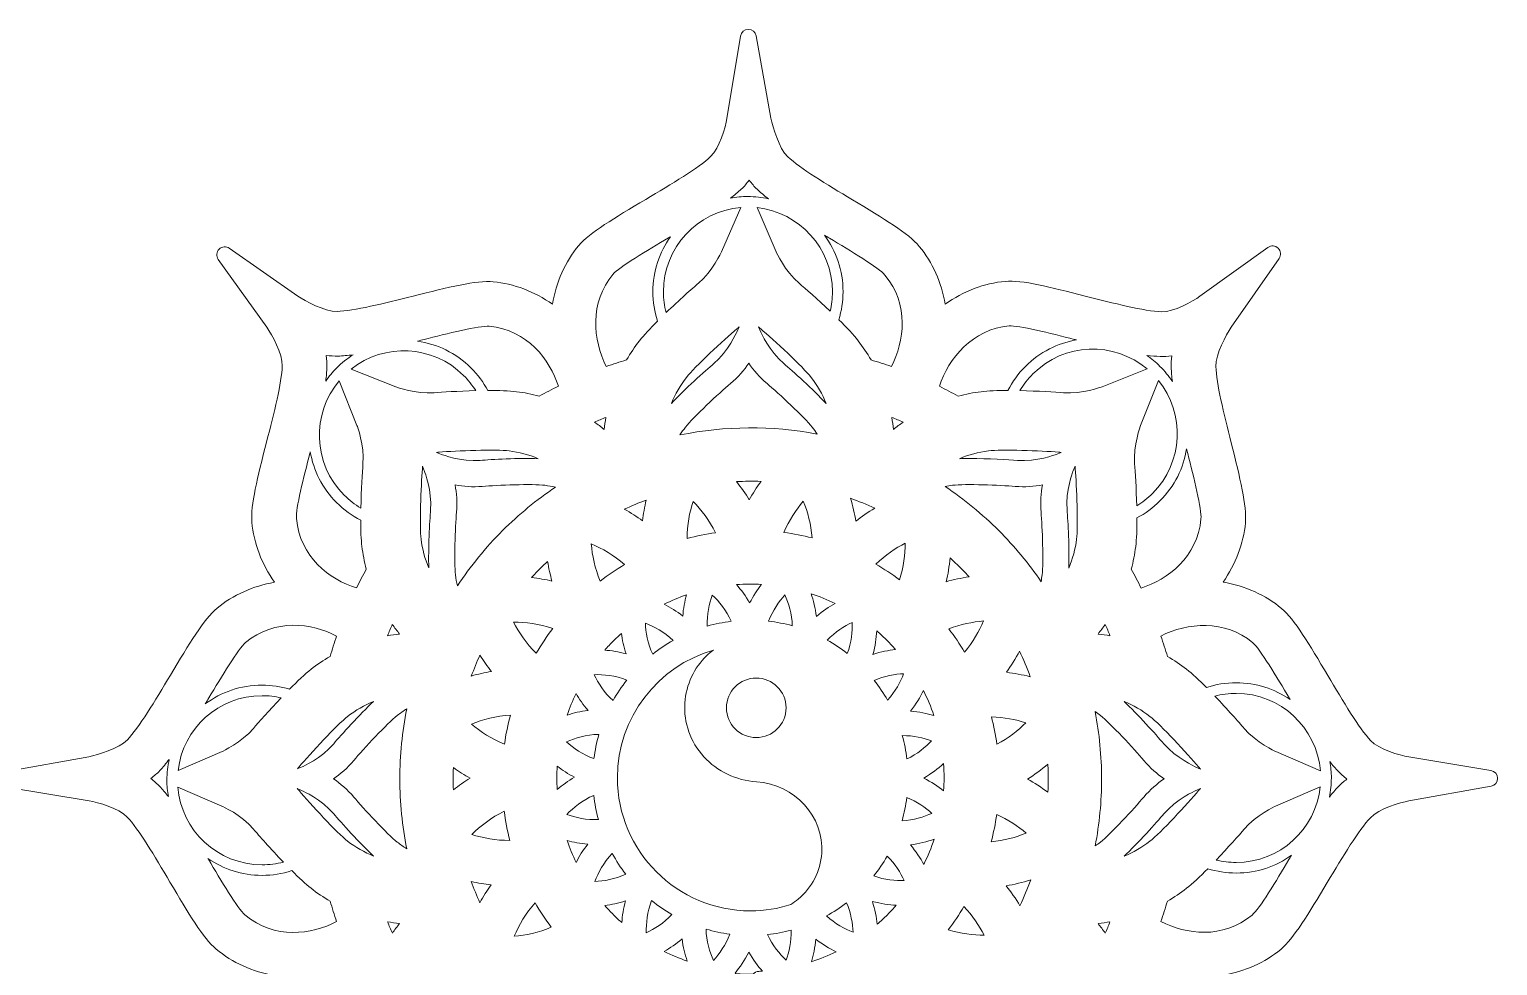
# Model space of a CAD drawing. Header units: millimetres. Extents: x -417 to 661, y -646 to -7.
# Drawn here: x 370.3 to 661.4, y -199.6 to -14 of the extents above; entities that cross this region are included whole.
import ezdxf

# ---------------------------------------------------------------- set-up
doc = ezdxf.new("R2010")
doc.units = ezdxf.units.MM
doc.header["$MEASUREMENT"] = 0
doc.layers.add('Layer 5', color=7, linetype='Continuous')

msp = doc.modelspace()

# ---------------------------------------------------------------- linework, layer by layer
at = {"layer": 'Layer 5', "lineweight": 0}
for points, knots in [([(660.12, -160.9), (660.12, -160.9), (643.81, -158.19), (643.81, -158.19), (642.06, -157.89), (637.9, -156.71), (636.25, -154.96), (633.97, -152.54), (630.83, -147.23), (627.77, -142.08), (624.09, -135.87), (621.19, -130.97), (618.61, -128.79), (615.46, -126.14), (611.32, -124.29), (607.01, -123.56), (609.49, -120.05), (611.09, -115.89), (611.45, -111.85), (611.76, -108.49), (610.37, -102.96), (608.62, -95.94), (607.17, -90.15), (605.67, -84.16), (605.59, -80.84), (605.53, -78.39), (607.61, -74.55), (608.63, -73.07), (608.63, -73.07), (618.12, -59.43), (618.12, -59.43), (618.56, -58.8), (618.48, -57.95), (617.94, -57.41), (617.39, -56.87), (616.54, -56.8), (615.91, -57.25), (615.91, -57.25), (602.42, -66.93), (602.42, -66.93), (600.98, -67.96), (597.22, -70.05), (594.8, -69.99), (591.43, -69.88), (585.2, -68.29), (579.7, -66.88), (572.71, -65.1), (567.18, -63.68), (563.82, -63.97), (559.72, -64.32), (555.49, -65.94), (551.93, -68.48), (551.2, -64.24), (549.38, -60.17), (546.79, -57.05), (544.63, -54.46), (539.73, -51.53), (533.53, -47.81), (528.42, -44.74), (523.13, -41.57), (520.72, -39.28), (518.95, -37.59), (517.7, -33.39), (517.38, -31.63), (517.38, -31.63), (514.46, -15.34), (514.46, -15.34), (514.33, -14.59), (513.68, -14.04), (512.91, -14.04), (512.91, -14.04), (512.91, -14.04), (512.9, -14.04), (512.14, -14.04), (511.48, -14.6), (511.36, -15.36), (511.36, -15.36), (508.65, -31.68), (508.65, -31.68), (508.35, -33.43), (507.17, -37.59), (505.42, -39.24), (503, -41.52), (497.69, -44.67), (492.55, -47.72), (486.34, -51.4), (481.44, -54.31), (479.26, -56.89), (476.61, -60.04), (474.76, -64.18), (474.04, -68.49), (470.52, -66.01), (466.37, -64.42), (462.33, -64.05), (458.97, -63.75), (453.44, -65.13), (446.43, -66.89), (440.64, -68.34), (434.65, -69.84), (431.34, -69.92), (428.87, -69.97), (425.03, -67.89), (423.56, -66.88), (423.56, -66.88), (409.98, -57.42), (409.98, -57.42), (409.35, -56.98), (408.5, -57.06), (407.96, -57.6), (407.42, -58.15), (407.36, -59), (407.8, -59.63), (407.8, -59.63), (417.42, -73.08), (417.42, -73.08), (418.45, -74.53), (420.55, -78.31), (420.48, -80.72), (420.38, -84.04), (418.85, -90.02), (417.38, -95.81), (415.59, -102.81), (414.18, -108.34), (414.46, -111.7), (414.82, -115.8), (416.43, -120.04), (418.97, -123.6), (414.73, -124.33), (410.66, -126.14), (407.55, -128.74), (404.96, -130.9), (402.02, -135.8), (398.31, -142), (395.24, -147.12), (392.07, -152.41), (389.78, -154.82), (388.09, -156.59), (383.89, -157.84), (382.13, -158.16), (382.13, -158.16), (365.78, -161.09), (365.78, -161.09), (365.02, -161.22), (364.48, -161.88), (364.48, -162.65), (364.49, -163.42), (365.05, -164.07), (365.8, -164.19), (365.8, -164.19), (382.19, -166.89), (382.19, -166.89), (383.93, -167.19), (388.08, -168.36), (389.74, -170.12), (392.02, -172.54), (395.17, -177.86), (398.22, -183.01), (401.9, -189.21), (404.8, -194.12), (407.38, -196.29), (410.53, -198.94), (414.67, -200.79), (418.98, -201.52), (416.5, -205.03), (414.9, -209.19), (414.54, -213.23), (414.23, -216.59), (415.62, -222.12), (417.37, -229.14), (418.82, -234.93), (420.32, -240.92), (420.4, -244.24), (420.46, -246.69), (418.38, -250.54), (417.36, -252.01), (417.36, -252.01), (407.87, -265.65), (407.87, -265.65), (407.43, -266.28), (407.51, -267.14), (408.05, -267.67), (408.6, -268.21), (409.46, -268.28), (410.08, -267.83), (410.08, -267.83), (423.57, -258.15), (423.57, -258.15), (425.26, -256.95), (428.74, -255.09), (431.06, -255.09), (431.1, -255.09), (431.15, -255.09), (431.19, -255.09), (434.54, -255.19), (440.78, -256.79), (446.3, -258.2), (453.29, -259.99), (458.81, -261.4), (462.17, -261.11), (466.27, -260.76), (470.51, -259.14), (474.07, -256.6), (474.79, -260.85), (476.61, -264.91), (479.2, -268.03), (481.36, -270.62), (486.25, -273.55), (492.45, -277.27), (497.57, -280.34), (502.86, -283.51), (505.27, -285.81), (507.04, -287.49), (508.29, -291.69), (508.61, -293.45), (508.61, -293.45), (511.53, -309.74), (511.53, -309.74), (511.66, -310.5), (512.32, -311.04), (513.08, -311.04), (513.08, -311.04), (513.09, -311.04), (513.09, -311.04), (513.86, -311.04), (514.51, -310.48), (514.63, -309.73), (514.63, -309.73), (517.34, -293.41), (517.34, -293.41), (517.64, -291.65), (518.82, -287.49), (520.57, -285.84), (522.99, -283.56), (528.31, -280.41), (533.45, -277.36), (539.65, -273.68), (544.56, -270.77), (546.73, -268.19), (549.38, -265.04), (551.23, -260.9), (551.96, -256.59), (555.47, -259.07), (559.63, -260.67), (563.66, -261.03), (567.01, -261.34), (572.54, -259.96), (579.56, -258.2), (585.35, -256.75), (591.34, -255.25), (594.66, -255.16), (597.12, -255.1), (600.96, -257.19), (602.43, -258.21), (602.43, -258.21), (616.01, -267.66), (616.01, -267.66), (616.64, -268.1), (617.49, -268.02), (618.03, -267.48), (618.57, -266.93), (618.64, -266.08), (618.19, -265.45), (618.19, -265.45), (608.57, -252), (608.57, -252), (607.54, -250.55), (605.44, -246.78), (605.51, -244.37), (605.61, -241.05), (607.14, -235.06), (608.62, -229.26), (610.4, -222.27), (611.82, -216.75), (611.53, -213.38), (611.18, -209.28), (609.56, -205.04), (607.02, -201.48), (611.26, -200.75), (615.33, -198.94), (618.44, -196.34), (621.03, -194.18), (623.97, -189.29), (627.68, -183.09), (630.75, -177.97), (633.92, -172.67), (636.22, -170.26), (637.9, -168.49), (642.1, -167.25), (643.86, -166.92), (643.86, -166.92), (660.14, -164), (660.14, -164), (660.9, -163.87), (661.45, -163.21), (661.44, -162.44), (661.44, -161.68), (660.88, -161.02), (660.12, -160.9)], [0, 0, 0, 0, 1, 1, 1, 2, 2, 2, 3, 3, 3, 4, 4, 4, 5, 5, 5, 6, 6, 6, 7, 7, 7, 8, 8, 8, 9, 9, 9, 10, 10, 10, 11, 11, 11, 12, 12, 12, 13, 13, 13, 14, 14, 14, 15, 15, 15, 16, 16, 16, 17, 17, 17, 18, 18, 18, 19, 19, 19, 20, 20, 20, 21, 21, 21, 22, 22, 22, 23, 23, 23, 24, 24, 24, 25, 25, 25, 26, 26, 26, 27, 27, 27, 28, 28, 28, 29, 29, 29, 30, 30, 30, 31, 31, 31, 32, 32, 32, 33, 33, 33, 34, 34, 34, 35, 35, 35, 36, 36, 36, 37, 37, 37, 38, 38, 38, 39, 39, 39, 40, 40, 40, 41, 41, 41, 42, 42, 42, 43, 43, 43, 44, 44, 44, 45, 45, 45, 46, 46, 46, 47, 47, 47, 48, 48, 48, 49, 49, 49, 50, 50, 50, 51, 51, 51, 52, 52, 52, 53, 53, 53, 54, 54, 54, 55, 55, 55, 56, 56, 56, 57, 57, 57, 58, 58, 58, 59, 59, 59, 60, 60, 60, 61, 61, 61, 62, 62, 62, 63, 63, 63, 64, 64, 64, 65, 65, 65, 66, 66, 66, 67, 67, 67, 68, 68, 68, 69, 69, 69, 70, 70, 70, 71, 71, 71, 72, 72, 72, 73, 73, 73, 74, 74, 74, 75, 75, 75, 76, 76, 76, 77, 77, 77, 78, 78, 78, 79, 79, 79, 80, 80, 80, 81, 81, 81, 82, 82, 82, 83, 83, 83, 84, 84, 84, 85, 85, 85, 86, 86, 86, 87, 87, 87, 88, 88, 88, 89, 89, 89, 90, 90, 90, 91, 91, 91, 92, 92, 92, 93, 93, 93, 94, 94, 94, 95, 95, 95, 96, 96, 96, 97, 97, 97, 98, 98, 98, 99, 99, 99, 99]), ([(511.5, -45.69), (512.04, -45.17), (512.56, -44.58), (513.06, -43.93), (513.55, -44.59), (514.07, -45.18), (514.61, -45.69), (515.26, -46.31), (516.03, -46.96), (516.88, -47.61), (515.57, -47.32), (514.21, -47.16), (512.81, -47.16), (511.63, -47.16), (510.47, -47.28), (509.35, -47.49), (510.15, -46.87), (510.88, -46.27), (511.5, -45.69)], [0, 0, 0, 0, 1, 1, 1, 2, 2, 2, 3, 3, 3, 4, 4, 4, 5, 5, 5, 6, 6, 6, 6]), ([(511.37, -49.33), (511.37, -49.33), (507.57, -58.09), (507.57, -58.09), (507.56, -58.13), (505.8, -61.98), (503.02, -64.33), (501.8, -65.36), (499.15, -67.71), (496.58, -70.17), (496.24, -68.84), (496.06, -67.45), (496.06, -66.02), (496.06, -57.27), (502.81, -50.06), (511.37, -49.33)], [0, 0, 0, 0, 1, 1, 1, 2, 2, 2, 3, 3, 3, 4, 4, 4, 5, 5, 5, 5]), ([(529.57, -66.02), (529.57, -67.36), (529.41, -68.66), (529.11, -69.91), (526.63, -67.54), (524.13, -65.33), (522.95, -64.33), (520.16, -61.99), (518.42, -58.14), (518.41, -58.12), (518.41, -58.12), (514.62, -49.36), (514.62, -49.36), (523.01, -50.27), (529.57, -57.39), (529.57, -66.02)], [0, 0, 0, 0, 1, 1, 1, 2, 2, 2, 3, 3, 3, 4, 4, 4, 5, 5, 5, 5]), ([(486.04, -62.6), (487.25, -61.17), (492.92, -57.8), (497.07, -55.34), (497.2, -55.27), (497.32, -55.19), (497.44, -55.12), (495.25, -58.2), (493.96, -61.96), (493.96, -66.02), (493.96, -68.05), (494.28, -70), (494.88, -71.83), (493.44, -73.27), (492.15, -74.65), (491.29, -75.75), (490.37, -76.94), (489.51, -78.21), (488.74, -79.54), (487.4, -79.93), (486.06, -80.36), (484.73, -80.82), (482.06, -75.65), (481.39, -68.12), (486.04, -62.6)], [0, 0, 0, 0, 1, 1, 1, 2, 2, 2, 3, 3, 3, 4, 4, 4, 5, 5, 5, 6, 6, 6, 7, 7, 7, 8, 8, 8, 8]), ([(528.99, -55.42), (533.12, -57.9), (538.78, -61.29), (539.98, -62.73), (544.85, -68.57), (543.81, -75.87), (541.26, -80.83), (539.93, -80.37), (538.58, -79.94), (537.23, -79.55), (536.46, -78.22), (535.6, -76.94), (534.67, -75.75), (533.77, -74.59), (532.37, -73.1), (530.83, -71.58), (531.38, -69.82), (531.67, -67.95), (531.67, -66.02), (531.67, -61.82), (530.29, -57.94), (527.96, -54.8), (528.3, -55.01), (528.65, -55.21), (528.99, -55.42)], [0, 0, 0, 0, 1, 1, 1, 2, 2, 2, 3, 3, 3, 4, 4, 4, 5, 5, 5, 6, 6, 6, 7, 7, 7, 8, 8, 8, 8]), ([(448.59, -75.48), (452.99, -74.38), (459.65, -72.71), (461.53, -72.88), (469.09, -73.56), (473.52, -79.45), (475.22, -84.75), (473.95, -85.37), (472.69, -86.03), (471.44, -86.71), (469.96, -86.31), (468.45, -86.02), (466.95, -85.83), (465.48, -85.65), (463.42, -85.59), (461.23, -85.6), (460.38, -83.99), (459.28, -82.49), (457.93, -81.14), (454.93, -78.14), (451.17, -76.37), (447.27, -75.81), (447.71, -75.7), (448.15, -75.59), (448.59, -75.48)], [0, 0, 0, 0, 1, 1, 1, 2, 2, 2, 3, 3, 3, 4, 4, 4, 5, 5, 5, 6, 6, 6, 7, 7, 7, 8, 8, 8, 8]), ([(564.58, -72.8), (566.44, -72.64), (572.84, -74.28), (577.51, -75.47), (577.51, -75.47), (577.71, -75.52), (577.71, -75.52), (577.79, -75.54), (577.86, -75.56), (577.93, -75.58), (574.23, -76.22), (570.69, -77.96), (567.84, -80.81), (566.4, -82.25), (565.24, -83.87), (564.37, -85.6), (562.32, -85.6), (560.41, -85.66), (559.02, -85.83), (557.52, -86.02), (556.01, -86.32), (554.52, -86.71), (553.3, -86.04), (552.04, -85.39), (550.77, -84.77), (552.53, -79.22), (557.38, -73.42), (564.58, -72.8)], [0, 0, 0, 0, 1, 1, 1, 2, 2, 2, 3, 3, 3, 4, 4, 4, 5, 5, 5, 6, 6, 6, 7, 7, 7, 8, 8, 8, 9, 9, 9, 9]), ([(510.61, -74.01), (510.59, -74.05), (508.9, -77.84), (506.03, -80.26), (504.35, -81.67), (500.17, -85.44), (497.65, -88.16), (498.41, -86.3), (499.4, -84.58), (500.62, -83), (502.21, -80.96), (508.06, -75.53), (510.63, -73.37), (510.77, -73.25), (510.91, -73.13), (511.04, -73.01), (511.04, -73.01), (510.61, -74.01), (510.61, -74.01)], [0, 0, 0, 0, 1, 1, 1, 2, 2, 2, 3, 3, 3, 4, 4, 4, 5, 5, 5, 6, 6, 6, 6]), ([(519.93, -80.26), (517.05, -77.83), (515.37, -74.06), (515.36, -74.02), (515.36, -74.02), (514.92, -73.01), (514.92, -73.01), (515.06, -73.13), (515.2, -73.25), (515.34, -73.37), (517.9, -75.53), (523.76, -80.96), (525.35, -83), (526.57, -84.58), (527.56, -86.3), (528.31, -88.16), (525.79, -85.45), (521.61, -81.67), (519.93, -80.26)], [0, 0, 0, 0, 1, 1, 1, 2, 2, 2, 3, 3, 3, 4, 4, 4, 5, 5, 5, 6, 6, 6, 6]), ([(429.2, -78.63), (430.01, -78.75), (430.79, -78.8), (431.55, -78.78), (432.45, -78.76), (433.46, -78.66), (434.54, -78.52), (433.38, -79.25), (432.27, -80.12), (431.26, -81.14), (430.45, -81.95), (429.73, -82.82), (429.1, -83.73), (429.23, -82.74), (429.31, -81.82), (429.34, -80.98), (429.36, -80.22), (429.31, -79.44), (429.2, -78.63)], [0, 0, 0, 0, 1, 1, 1, 2, 2, 2, 3, 3, 3, 4, 4, 4, 5, 5, 5, 6, 6, 6, 6]), ([(456.44, -82.62), (457.37, -83.55), (458.17, -84.56), (458.83, -85.63), (455.42, -85.72), (452.11, -85.92), (450.59, -86.05), (446.96, -86.36), (443.13, -84.92), (442.99, -84.87), (442.99, -84.87), (434.15, -81.37), (434.15, -81.37), (440.72, -76.12), (450.36, -76.54), (456.44, -82.62)], [0, 0, 0, 0, 1, 1, 1, 2, 2, 2, 3, 3, 3, 4, 4, 4, 5, 5, 5, 5]), ([(591.96, -81.33), (591.96, -81.33), (583.02, -84.86), (583.02, -84.86), (582.98, -84.87), (579.01, -86.36), (575.38, -86.05), (573.8, -85.91), (570.29, -85.7), (566.74, -85.62), (567.45, -84.44), (568.3, -83.32), (569.32, -82.3), (575.51, -76.11), (585.38, -75.78), (591.96, -81.33)], [0, 0, 0, 0, 1, 1, 1, 2, 2, 2, 3, 3, 3, 4, 4, 4, 5, 5, 5, 5]), ([(516.59, -84.22), (518.87, -86.14), (524, -90.87), (525.53, -92.85), (525.88, -93.3), (526.21, -93.76), (526.53, -94.24), (517.59, -92.53), (508.23, -92.59), (499.33, -94.41), (499.67, -93.87), (500.04, -93.35), (500.43, -92.85), (501.97, -90.87), (507.09, -86.14), (509.37, -84.22), (510.84, -82.98), (512.05, -81.54), (512.98, -80.21), (513.92, -81.54), (515.12, -82.98), (516.59, -84.22)], [0, 0, 0, 0, 1, 1, 1, 2, 2, 2, 3, 3, 3, 4, 4, 4, 5, 5, 5, 6, 6, 6, 7, 7, 7, 7]), ([(594.53, -78.85), (595.29, -78.87), (596.07, -78.82), (596.88, -78.71), (596.76, -79.52), (596.71, -80.31), (596.73, -81.06), (596.75, -81.9), (596.83, -82.83), (596.96, -83.83), (596.26, -82.76), (595.44, -81.75), (594.5, -80.81), (593.68, -79.99), (592.8, -79.27), (591.88, -78.63), (592.83, -78.75), (593.72, -78.83), (594.53, -78.85)], [0, 0, 0, 0, 1, 1, 1, 2, 2, 2, 3, 3, 3, 4, 4, 4, 5, 5, 5, 6, 6, 6, 6]), ([(431.79, -83.66), (431.79, -83.66), (435.3, -92.52), (435.3, -92.52), (435.32, -92.56), (436.8, -96.49), (436.49, -100.15), (436.36, -101.75), (436.14, -105.31), (436.07, -108.89), (434.88, -108.19), (433.76, -107.34), (432.74, -106.32), (426.55, -100.12), (426.23, -90.24), (431.79, -83.66)], [0, 0, 0, 0, 1, 1, 1, 2, 2, 2, 3, 3, 3, 4, 4, 4, 5, 5, 5, 5]), ([(593.02, -105.99), (592.06, -106.96), (591.01, -107.77), (589.89, -108.45), (589.81, -105.02), (589.61, -101.68), (589.47, -100.15), (589.17, -96.52), (590.65, -92.56), (590.65, -92.54), (590.65, -92.54), (594.2, -83.6), (594.2, -83.6), (599.52, -90.18), (599.13, -99.88), (593.02, -105.99)], [0, 0, 0, 0, 1, 1, 1, 2, 2, 2, 3, 3, 3, 4, 4, 4, 5, 5, 5, 5]), ([(484.64, -90.93), (484.5, -91.71), (484.39, -92.5), (484.3, -93.3), (483.68, -92.8), (483.04, -92.32), (482.39, -91.87), (483.14, -91.54), (483.89, -91.23), (484.64, -90.93)], [0, 0, 0, 0, 1, 1, 1, 2, 2, 2, 3, 3, 3, 3]), ([(541.66, -93.3), (541.57, -92.5), (541.46, -91.71), (541.33, -90.93), (542.08, -91.23), (542.83, -91.54), (543.58, -91.87), (542.93, -92.32), (542.29, -92.8), (541.66, -93.3)], [0, 0, 0, 0, 1, 1, 1, 2, 2, 2, 3, 3, 3, 3]), ([(425.96, -98), (425.98, -97.91), (426.01, -97.82), (426.03, -97.73), (426.67, -101.42), (428.41, -104.96), (431.26, -107.8), (432.7, -109.24), (434.32, -110.4), (436.04, -111.27), (436.04, -113.28), (436.1, -115.14), (436.28, -116.51), (436.46, -118), (436.76, -119.51), (437.15, -120.99), (436.48, -122.21), (435.83, -123.47), (435.21, -124.73), (429.87, -123.03), (423.95, -118.58), (423.29, -110.94), (423.13, -109.07), (424.77, -102.68), (425.96, -98)], [0, 0, 0, 0, 1, 1, 1, 2, 2, 2, 3, 3, 3, 4, 4, 4, 5, 5, 5, 6, 6, 6, 7, 7, 7, 8, 8, 8, 8]), ([(452.07, -98.27), (452.07, -98.27), (451.05, -97.86), (451.05, -97.86), (451.23, -97.85), (451.41, -97.84), (451.59, -97.82), (454.94, -97.54), (462.92, -97.24), (465.48, -97.56), (467.46, -97.81), (469.38, -98.32), (471.23, -99.11), (467.53, -98.97), (461.9, -99.26), (459.71, -99.45), (455.97, -99.77), (452.1, -98.28), (452.07, -98.27)], [0, 0, 0, 0, 1, 1, 1, 2, 2, 2, 3, 3, 3, 4, 4, 4, 5, 5, 5, 6, 6, 6, 6]), ([(573.9, -98.27), (573.86, -98.28), (570, -99.77), (566.25, -99.45), (564.46, -99.29), (560.36, -99.07), (556.9, -99.07), (556.14, -99.07), (555.41, -99.08), (554.74, -99.11), (556.59, -98.32), (558.51, -97.81), (560.48, -97.56), (563.05, -97.24), (571.03, -97.54), (574.37, -97.82), (574.55, -97.84), (574.74, -97.85), (574.92, -97.86), (574.92, -97.86), (573.9, -98.27), (573.9, -98.27)], [0, 0, 0, 0, 1, 1, 1, 2, 2, 2, 3, 3, 3, 4, 4, 4, 5, 5, 5, 6, 6, 6, 7, 7, 7, 7]), ([(600.02, -98.11), (601.2, -102.78), (602.8, -109.19), (602.63, -111.05), (601.94, -118.62), (596.06, -123.05), (590.75, -124.75), (590.13, -123.48), (589.49, -122.22), (588.81, -121), (589.21, -119.51), (589.5, -118.01), (589.69, -116.51), (589.87, -115.04), (589.94, -113.01), (589.93, -110.84), (591.57, -109.98), (593.12, -108.86), (594.5, -107.48), (597.42, -104.56), (599.18, -100.92), (599.78, -97.13), (599.86, -97.45), (599.94, -97.78), (600.02, -98.11)], [0, 0, 0, 0, 1, 1, 1, 2, 2, 2, 3, 3, 3, 4, 4, 4, 5, 5, 5, 6, 6, 6, 7, 7, 7, 8, 8, 8, 8]), ([(449.89, -109.27), (449.7, -111.46), (449.41, -117.07), (449.54, -120.77), (448.76, -118.93), (448.25, -117.01), (448, -115.04), (447.68, -112.48), (447.98, -104.5), (448.27, -101.15), (448.28, -100.97), (448.3, -100.79), (448.31, -100.61), (448.31, -100.61), (448.71, -101.63), (448.71, -101.63), (448.72, -101.67), (450.21, -105.51), (449.89, -109.27)], [0, 0, 0, 0, 1, 1, 1, 2, 2, 2, 3, 3, 3, 4, 4, 4, 5, 5, 5, 6, 6, 6, 6]), ([(577.97, -115.04), (577.72, -117.02), (577.2, -118.93), (576.42, -120.78), (576.56, -117.08), (576.27, -111.46), (576.08, -109.27), (575.76, -105.52), (577.24, -101.66), (577.25, -101.63), (577.25, -101.63), (577.66, -100.6), (577.66, -100.6), (577.67, -100.79), (577.69, -100.97), (577.7, -101.15), (577.99, -104.5), (578.29, -112.48), (577.97, -115.04)], [0, 0, 0, 0, 1, 1, 1, 2, 2, 2, 3, 3, 3, 4, 4, 4, 5, 5, 5, 6, 6, 6, 6]), ([(464.16, -113.37), (460.81, -116.72), (457.81, -120.4), (455.22, -124.33), (455.05, -123.61), (454.92, -122.87), (454.83, -122.14), (454.51, -119.65), (454.79, -112.68), (455.04, -109.71), (455.21, -107.8), (455.04, -105.92), (454.76, -104.32), (456.36, -104.6), (458.24, -104.77), (460.15, -104.6), (463.12, -104.35), (470.09, -104.08), (472.57, -104.39), (473.27, -104.47), (473.95, -104.59), (474.64, -104.75), (470.89, -107.27), (467.38, -110.16), (464.16, -113.37)], [0, 0, 0, 0, 1, 1, 1, 2, 2, 2, 3, 3, 3, 4, 4, 4, 5, 5, 5, 6, 6, 6, 7, 7, 7, 8, 8, 8, 8]), ([(513.08, -107.25), (512.33, -106.02), (511.47, -104.81), (510.51, -103.64), (512.14, -103.57), (513.77, -103.56), (515.41, -103.61), (514.54, -104.8), (513.76, -106.02), (513.08, -107.25)], [0, 0, 0, 0, 1, 1, 1, 2, 2, 2, 3, 3, 3, 3]), ([(570.92, -109.71), (571.17, -112.68), (571.45, -119.65), (571.14, -122.14), (571.08, -122.59), (571.01, -123.03), (570.93, -123.48), (568.47, -119.87), (565.66, -116.48), (562.55, -113.37), (559.28, -110.1), (555.71, -107.17), (551.9, -104.63), (552.39, -104.53), (552.89, -104.45), (553.39, -104.39), (555.87, -104.08), (562.84, -104.35), (565.81, -104.6), (567.73, -104.77), (569.6, -104.6), (571.2, -104.32), (570.92, -105.92), (570.76, -107.8), (570.92, -109.71)], [0, 0, 0, 0, 1, 1, 1, 2, 2, 2, 3, 3, 3, 4, 4, 4, 5, 5, 5, 6, 6, 6, 7, 7, 7, 8, 8, 8, 8]), ([(491.93, -111.42), (490.79, -110.59), (489.58, -109.83), (488.29, -109.14), (489.72, -108.46), (491.18, -107.85), (492.65, -107.3), (492.32, -108.68), (492.08, -110.06), (491.93, -111.42)], [0, 0, 0, 0, 1, 1, 1, 2, 2, 2, 3, 3, 3, 3]), ([(500.75, -114.91), (500.73, -112.26), (501.26, -109.7), (501.92, -107.58), (503.52, -109.22), (505.2, -111.32), (506.39, -113.77), (504.49, -114.04), (502.6, -114.42), (500.75, -114.91)], [0, 0, 0, 0, 1, 1, 1, 2, 2, 2, 3, 3, 3, 3]), ([(519.95, -113.71), (520.95, -111.31), (522.39, -109.2), (523.79, -107.52), (524.62, -109.6), (525.36, -112.13), (525.53, -114.8), (523.7, -114.33), (521.83, -113.97), (519.95, -113.71)], [0, 0, 0, 0, 1, 1, 1, 2, 2, 2, 3, 3, 3, 3]), ([(534.21, -111.5), (533.97, -110), (533.61, -108.49), (533.14, -106.96), (534.77, -107.54), (536.37, -108.19), (537.94, -108.91), (536.61, -109.71), (535.36, -110.58), (534.21, -111.5)], [0, 0, 0, 0, 1, 1, 1, 2, 2, 2, 3, 3, 3, 3]), ([(488.35, -120.1), (486.68, -121.09), (485.07, -122.17), (483.52, -123.35), (482.45, -120.87), (481.95, -118.24), (481.74, -115.98), (483.89, -116.91), (486.29, -118.23), (488.35, -120.1)], [0, 0, 0, 0, 1, 1, 1, 2, 2, 2, 3, 3, 3, 3]), ([(542.87, -123.11), (541.37, -121.99), (539.8, -120.94), (538.18, -120), (540.01, -118.2), (542.11, -116.84), (544.01, -115.84), (543.98, -118.05), (543.7, -120.62), (542.87, -123.11)], [0, 0, 0, 0, 1, 1, 1, 2, 2, 2, 3, 3, 3, 3]), ([(552.11, -123.5), (552.48, -121.99), (552.73, -120.41), (552.88, -118.77), (553.63, -119.45), (554.36, -120.15), (555.06, -120.85), (555.61, -121.4), (556.14, -121.95), (556.67, -122.52), (555.09, -122.75), (553.57, -123.08), (552.11, -123.5)], [0, 0, 0, 0, 1, 1, 1, 2, 2, 2, 3, 3, 3, 4, 4, 4, 4]), ([(469.91, -122.67), (470.47, -122.05), (471.05, -121.44), (471.65, -120.85), (472.12, -120.38), (472.6, -119.92), (473.09, -119.46), (473.31, -120.8), (473.6, -122.1), (473.96, -123.36), (472.66, -123.05), (471.3, -122.82), (469.91, -122.67)], [0, 0, 0, 0, 1, 1, 1, 2, 2, 2, 3, 3, 3, 4, 4, 4, 4]), ([(513.15, -127.7), (512.38, -126.32), (511.47, -125.1), (510.54, -124.06), (512.2, -123.94), (513.84, -123.93), (515.5, -124.02), (514.69, -125.06), (513.85, -126.29), (513.15, -127.7)], [0, 0, 0, 0, 1, 1, 1, 2, 2, 2, 3, 3, 3, 3]), ([(500.63, -126.09), (500.27, -127.37), (500, -128.79), (499.89, -130.29), (498.68, -129.34), (497.4, -128.58), (496.17, -127.97), (497.62, -127.25), (499.11, -126.62), (500.63, -126.09)], [0, 0, 0, 0, 1, 1, 1, 2, 2, 2, 3, 3, 3, 3]), ([(509.49, -131.33), (507.89, -131.53), (506.31, -131.85), (504.76, -132.29), (504.64, -129.99), (505.18, -127.78), (505.75, -126.15), (507.03, -127.37), (508.57, -129.16), (509.49, -131.33)], [0, 0, 0, 0, 1, 1, 1, 2, 2, 2, 3, 3, 3, 3]), ([(520.15, -126.1), (520.86, -127.7), (521.58, -129.89), (521.61, -132.22), (520.08, -131.79), (518.5, -131.49), (516.92, -131.31), (517.69, -129.17), (519.02, -127.37), (520.15, -126.1)], [0, 0, 0, 0, 1, 1, 1, 2, 2, 2, 3, 3, 3, 3]), ([(526.38, -130.37), (526.19, -128.72), (525.78, -127.19), (525.32, -125.87), (526.95, -126.4), (528.55, -127.05), (530.09, -127.8), (528.9, -128.46), (527.61, -129.31), (526.38, -130.37)], [0, 0, 0, 0, 1, 1, 1, 2, 2, 2, 3, 3, 3, 3]), ([(405.92, -146.53), (408.4, -142.4), (411.79, -136.74), (413.22, -135.55), (419.05, -130.69), (426.32, -131.71), (431.27, -134.25), (430.81, -135.59), (430.38, -136.94), (429.98, -138.3), (428.66, -139.07), (427.38, -139.92), (426.19, -140.85), (425.01, -141.77), (423.48, -143.21), (421.93, -144.78), (420.2, -144.26), (418.37, -143.97), (416.47, -143.97), (412.26, -143.97), (408.36, -145.36), (405.22, -147.7), (405.45, -147.31), (405.69, -146.92), (405.92, -146.53)], [0, 0, 0, 0, 1, 1, 1, 2, 2, 2, 3, 3, 3, 4, 4, 4, 5, 5, 5, 6, 6, 6, 7, 7, 7, 8, 8, 8, 8]), ([(612.9, -135.57), (614.33, -136.78), (617.7, -142.46), (620.16, -146.61), (620.2, -146.68), (620.25, -146.76), (620.29, -146.83), (617.25, -144.74), (613.58, -143.51), (609.62, -143.51), (607.56, -143.51), (605.57, -143.84), (603.72, -144.46), (602.27, -143.01), (600.88, -141.71), (599.78, -140.85), (598.58, -139.92), (597.31, -139.07), (595.98, -138.3), (595.58, -136.95), (595.16, -135.59), (594.69, -134.26), (599.86, -131.59), (607.38, -130.92), (612.9, -135.57)], [0, 0, 0, 0, 1, 1, 1, 2, 2, 2, 3, 3, 3, 4, 4, 4, 5, 5, 5, 6, 6, 6, 7, 7, 7, 8, 8, 8, 8]), ([(441.37, -134.2), (441.67, -133.44), (441.98, -132.69), (442.3, -131.94), (442.76, -132.59), (443.24, -133.23), (443.74, -133.86), (442.94, -133.95), (442.15, -134.06), (441.37, -134.2)], [0, 0, 0, 0, 1, 1, 1, 2, 2, 2, 3, 3, 3, 3]), ([(474.1, -132.79), (472.91, -134.35), (471.82, -135.98), (470.83, -137.66), (468.86, -135.76), (467.38, -133.51), (466.32, -131.48), (468.69, -131.51), (471.45, -131.83), (474.1, -132.79)], [0, 0, 0, 0, 1, 1, 1, 2, 2, 2, 3, 3, 3, 3]), ([(484.42, -137.06), (484.98, -136.42), (485.56, -135.8), (486.16, -135.2), (486.67, -134.69), (487.19, -134.2), (487.73, -133.72), (487.89, -135), (488.18, -136.38), (488.64, -137.77), (487.19, -137.36), (485.76, -137.15), (484.42, -137.06)], [0, 0, 0, 0, 1, 1, 1, 2, 2, 2, 3, 3, 3, 4, 4, 4, 4]), ([(497.97, -135.12), (496.56, -135.92), (495.22, -136.83), (493.94, -137.83), (492.92, -135.74), (492.57, -133.44), (492.47, -131.7), (494.14, -132.34), (496.27, -133.43), (497.97, -135.12)], [0, 0, 0, 0, 1, 1, 1, 2, 2, 2, 3, 3, 3, 3]), ([(533.47, -131.57), (533.51, -133.29), (533.34, -135.56), (532.51, -137.71), (531.25, -136.73), (529.93, -135.85), (528.55, -135.07), (530.06, -133.43), (531.96, -132.3), (533.47, -131.57)], [0, 0, 0, 0, 1, 1, 1, 2, 2, 2, 3, 3, 3, 3]), ([(537.59, -137.9), (538.05, -136.27), (538.26, -134.66), (538.34, -133.24), (539.07, -133.87), (539.77, -134.52), (540.45, -135.2), (541.01, -135.76), (541.55, -136.34), (542.08, -136.93), (540.71, -137.08), (539.16, -137.37), (537.59, -137.9)], [0, 0, 0, 0, 1, 1, 1, 2, 2, 2, 3, 3, 3, 4, 4, 4, 4]), ([(559.5, -131.27), (558.64, -133.26), (557.43, -135.48), (555.75, -137.45), (554.81, -135.86), (553.77, -134.32), (552.65, -132.84), (554.98, -131.91), (557.4, -131.46), (559.5, -131.27)], [0, 0, 0, 0, 1, 1, 1, 2, 2, 2, 3, 3, 3, 3]), ([(582.22, -133.86), (582.72, -133.23), (583.2, -132.6), (583.66, -131.95), (583.98, -132.7), (584.29, -133.44), (584.58, -134.2), (583.81, -134.06), (583.02, -133.95), (582.22, -133.86)], [0, 0, 0, 0, 1, 1, 1, 2, 2, 2, 3, 3, 3, 3]), ([(457.97, -142.18), (458.49, -140.78), (459.05, -139.4), (459.68, -138.04), (460.39, -139.19), (461.15, -140.26), (461.95, -141.27), (460.64, -141.49), (459.31, -141.79), (457.97, -142.18)], [0, 0, 0, 0, 1, 1, 1, 2, 2, 2, 3, 3, 3, 3]), ([(513.31, -188.71), (498.77, -188.71), (486.94, -176.88), (486.94, -162.35), (486.94, -150.36), (494.99, -140.22), (505.96, -137.03), (505.49, -137.39), (505.04, -137.76), (504.62, -138.17), (503.37, -139.37), (502.37, -140.77), (501.64, -142.33), (500.88, -143.95), (500.43, -145.7), (500.31, -147.54), (500.05, -151.44), (501.38, -155.21), (504.07, -158.16), (506.75, -161.1), (510.45, -162.86), (514.49, -163.13), (522.12, -163.64), (527.92, -170), (527.43, -177.31), (527.2, -180.84), (525.54, -184.07), (522.77, -186.4), (522.31, -186.79), (521.82, -187.14), (521.32, -187.46), (518.79, -188.27), (516.1, -188.71), (513.31, -188.71)], [0, 0, 0, 0, 1, 1, 1, 2, 2, 2, 3, 3, 3, 4, 4, 4, 5, 5, 5, 6, 6, 6, 7, 7, 7, 8, 8, 8, 9, 9, 9, 10, 10, 10, 11, 11, 11, 11]), ([(564.06, -141.44), (565.01, -140.14), (565.87, -138.73), (566.65, -137.22), (567.45, -138.89), (568.16, -140.59), (568.79, -142.32), (567.2, -141.91), (565.62, -141.62), (564.06, -141.44)], [0, 0, 0, 0, 1, 1, 1, 2, 2, 2, 3, 3, 3, 3]), ([(488.78, -143), (487.77, -144.28), (486.86, -145.63), (486.07, -147.04), (484.3, -145.49), (483.09, -143.5), (482.32, -141.91), (484.13, -141.87), (486.55, -142.05), (488.78, -143)], [0, 0, 0, 0, 1, 1, 1, 2, 2, 2, 3, 3, 3, 3]), ([(520.36, -148.48), (520.36, -151.74), (517.71, -154.38), (514.45, -154.38), (511.19, -154.38), (508.55, -151.74), (508.55, -148.48), (508.55, -145.22), (511.19, -142.57), (514.45, -142.57), (517.71, -142.57), (520.36, -145.22), (520.36, -148.48)], [0, 0, 0, 0, 1, 1, 1, 2, 2, 2, 3, 3, 3, 4, 4, 4, 4]), ([(540.5, -146.96), (539.72, -145.59), (538.84, -144.28), (537.86, -143.04), (539.87, -142.13), (542.02, -141.81), (543.68, -141.72), (543.06, -143.3), (542.05, -145.31), (540.5, -146.96)], [0, 0, 0, 0, 1, 1, 1, 2, 2, 2, 3, 3, 3, 3]), ([(547.59, -145.03), (548.4, -146.63), (549.1, -148.29), (549.67, -149.99), (548.33, -149.6), (546.76, -149.26), (545.07, -149.14), (546.14, -147.78), (546.97, -146.34), (547.59, -145.03)], [0, 0, 0, 0, 1, 1, 1, 2, 2, 2, 3, 3, 3, 3]), ([(416.47, -146.07), (417.77, -146.07), (419.04, -146.22), (420.26, -146.51), (417.92, -148.96), (415.76, -151.41), (414.78, -152.57), (412.44, -155.34), (408.58, -157.11), (408.57, -157.12), (408.57, -157.12), (399.83, -160.89), (399.83, -160.89), (400.79, -152.56), (407.89, -146.07), (416.47, -146.07)], [0, 0, 0, 0, 1, 1, 1, 2, 2, 2, 3, 3, 3, 4, 4, 4, 5, 5, 5, 5]), ([(423.46, -160.6), (423.58, -160.46), (423.7, -160.33), (423.81, -160.19), (425.98, -157.62), (431.4, -151.77), (433.45, -150.18), (433.45, -150.18), (433.45, -150.18), (433.45, -150.18), (435.02, -148.96), (436.74, -147.97), (438.6, -147.22), (435.88, -149.73), (432.11, -153.91), (430.7, -155.59), (428.27, -158.47), (424.5, -160.15), (424.46, -160.17), (424.46, -160.17), (423.46, -160.6), (423.46, -160.6)], [0, 0, 0, 0, 1, 1, 1, 2, 2, 2, 3, 3, 3, 4, 4, 4, 5, 5, 5, 6, 6, 6, 7, 7, 7, 7]), ([(478.73, -145.61), (479.37, -146.73), (480.16, -147.89), (481.11, -148.99), (479.62, -149.16), (478.22, -149.51), (476.96, -149.94), (477.46, -148.46), (478.05, -147.02), (478.73, -145.61)], [0, 0, 0, 0, 1, 1, 1, 2, 2, 2, 3, 3, 3, 3]), ([(601.51, -160.17), (601.47, -160.15), (597.74, -158.43), (595.27, -155.59), (593.63, -153.72), (590.08, -149.73), (587.37, -147.21), (589.23, -147.97), (590.95, -148.96), (592.52, -150.18), (594.56, -151.77), (599.99, -157.62), (602.15, -160.19), (602.27, -160.33), (602.39, -160.47), (602.52, -160.61), (602.52, -160.61), (601.51, -160.17), (601.51, -160.17)], [0, 0, 0, 0, 1, 1, 1, 2, 2, 2, 3, 3, 3, 4, 4, 4, 5, 5, 5, 6, 6, 6, 6]), ([(617.44, -157.14), (617.4, -157.12), (613.53, -155.35), (611.19, -152.57), (610.16, -151.36), (607.83, -148.72), (605.37, -146.16), (606.73, -145.8), (608.15, -145.61), (609.62, -145.61), (618.39, -145.61), (625.61, -152.39), (626.31, -160.98), (626.31, -160.98), (617.44, -157.14), (617.44, -157.14)], [0, 0, 0, 0, 1, 1, 1, 2, 2, 2, 3, 3, 3, 4, 4, 4, 5, 5, 5, 5]), ([(445.16, -176.39), (444.51, -175.99), (443.89, -175.56), (443.29, -175.09), (441.31, -173.56), (436.58, -168.43), (434.66, -166.15), (433.42, -164.68), (431.98, -163.48), (430.64, -162.54), (431.98, -161.61), (433.42, -160.4), (434.66, -158.93), (436.58, -156.65), (441.31, -151.53), (443.29, -149.99), (443.89, -149.52), (444.52, -149.09), (445.17, -148.69), (444.25, -153.24), (443.79, -157.89), (443.79, -162.56), (443.79, -167.22), (444.25, -171.85), (445.16, -176.39)], [0, 0, 0, 0, 1, 1, 1, 2, 2, 2, 3, 3, 3, 4, 4, 4, 5, 5, 5, 6, 6, 6, 7, 7, 7, 8, 8, 8, 8]), ([(464.55, -155.69), (462, -154.69), (459.77, -153.17), (458, -151.7), (460.21, -150.83), (462.89, -150.06), (465.71, -149.93), (465.21, -151.82), (464.82, -153.75), (464.55, -155.69)], [0, 0, 0, 0, 1, 1, 1, 2, 2, 2, 3, 3, 3, 3]), ([(567.92, -151.45), (566.38, -152.94), (564.44, -154.52), (562.16, -155.69), (561.91, -153.87), (561.55, -152.06), (561.09, -150.27), (563.57, -150.32), (565.94, -150.83), (567.92, -151.45)], [0, 0, 0, 0, 1, 1, 1, 2, 2, 2, 3, 3, 3, 3]), ([(582.68, -175.09), (582.35, -175.35), (582.01, -175.6), (581.66, -175.83), (582.5, -171.48), (582.92, -167.03), (582.92, -162.56), (582.92, -158.08), (582.49, -153.61), (581.65, -149.24), (582, -149.48), (582.34, -149.73), (582.68, -149.99), (584.65, -151.53), (589.39, -156.65), (591.31, -158.93), (592.55, -160.4), (593.99, -161.61), (595.32, -162.54), (593.99, -163.48), (592.55, -164.68), (591.31, -166.15), (589.39, -168.43), (584.65, -173.56), (582.68, -175.09)], [0, 0, 0, 0, 1, 1, 1, 2, 2, 2, 3, 3, 3, 4, 4, 4, 5, 5, 5, 6, 6, 6, 7, 7, 7, 8, 8, 8, 8]), ([(483.17, -153.76), (483.2, -153.76), (483.23, -153.76), (483.26, -153.76), (482.81, -155.33), (482.49, -156.92), (482.29, -158.54), (480.06, -157.79), (478.17, -156.4), (476.86, -155.23), (478.5, -154.5), (480.78, -153.76), (483.17, -153.76)], [0, 0, 0, 0, 1, 1, 1, 2, 2, 2, 3, 3, 3, 4, 4, 4, 4]), ([(549.23, -155), (548.06, -156.22), (546.38, -157.67), (544.33, -158.61), (544.14, -157.05), (543.84, -155.5), (543.42, -153.99), (545.6, -153.94), (547.68, -154.46), (549.23, -155)], [0, 0, 0, 0, 1, 1, 1, 2, 2, 2, 3, 3, 3, 3]), ([(397.9, -166.08), (397.31, -165.32), (396.74, -164.64), (396.19, -164.05), (395.67, -163.5), (395.08, -162.98), (394.43, -162.48), (395.09, -161.99), (395.68, -161.47), (396.19, -160.93), (396.8, -160.29), (397.43, -159.54), (398.07, -158.7), (397.77, -160.03), (397.61, -161.41), (397.61, -162.82), (397.61, -163.93), (397.71, -165.02), (397.9, -166.08)], [0, 0, 0, 0, 1, 1, 1, 2, 2, 2, 3, 3, 3, 4, 4, 4, 5, 5, 5, 6, 6, 6, 6]), ([(478.45, -162.23), (477.15, -162.96), (475.99, -163.81), (474.99, -164.68), (474.94, -163.9), (474.92, -163.12), (474.92, -162.35), (474.92, -161.58), (474.94, -160.81), (474.99, -160.04), (476, -160.83), (477.16, -161.59), (478.45, -162.23)], [0, 0, 0, 0, 1, 1, 1, 2, 2, 2, 3, 3, 3, 4, 4, 4, 4]), ([(547.67, -162.39), (549.2, -161.54), (550.51, -160.52), (551.59, -159.53), (551.66, -160.47), (551.69, -161.41), (551.69, -162.35), (551.69, -163.21), (551.67, -164.08), (551.61, -164.95), (550.51, -164.06), (549.19, -163.15), (547.67, -162.39)], [0, 0, 0, 0, 1, 1, 1, 2, 2, 2, 3, 3, 3, 4, 4, 4, 4]), ([(568.24, -162.6), (569.62, -161.75), (570.96, -160.77), (572.27, -159.66), (572.32, -160.63), (572.34, -161.6), (572.34, -162.56), (572.34, -163.45), (572.32, -164.33), (572.28, -165.22), (570.96, -164.23), (569.61, -163.35), (568.24, -162.6)], [0, 0, 0, 0, 1, 1, 1, 2, 2, 2, 3, 3, 3, 4, 4, 4, 4]), ([(629.8, -164.15), (629.24, -164.74), (628.68, -165.41), (628.09, -166.15), (628.34, -164.93), (628.48, -163.66), (628.48, -162.37), (628.48, -161.26), (628.38, -160.18), (628.19, -159.13), (628.74, -159.84), (629.28, -160.48), (629.81, -161.04), (630.32, -161.58), (630.91, -162.11), (631.56, -162.6), (630.91, -163.09), (630.32, -163.61), (629.8, -164.15)], [0, 0, 0, 0, 1, 1, 1, 2, 2, 2, 3, 3, 3, 4, 4, 4, 5, 5, 5, 6, 6, 6, 6]), ([(454.41, -160.33), (455.49, -161.11), (456.6, -161.8), (457.71, -162.42), (456.59, -163.11), (455.49, -163.89), (454.41, -164.75), (454.38, -164.02), (454.37, -163.29), (454.37, -162.56), (454.37, -161.82), (454.38, -161.08), (454.41, -160.33)], [0, 0, 0, 0, 1, 1, 1, 2, 2, 2, 3, 3, 3, 4, 4, 4, 4]), ([(399.77, -164.17), (399.77, -164.17), (408.53, -167.95), (408.53, -167.95), (408.57, -167.97), (412.42, -169.71), (414.78, -172.51), (415.82, -173.74), (418.2, -176.44), (420.7, -179.04), (419.35, -179.39), (417.93, -179.58), (416.47, -179.58), (407.68, -179.58), (400.46, -172.78), (399.77, -164.17)], [0, 0, 0, 0, 1, 1, 1, 2, 2, 2, 3, 3, 3, 4, 4, 4, 5, 5, 5, 5]), ([(424.46, -164.92), (424.5, -164.93), (428.27, -166.61), (430.7, -169.49), (432.11, -171.17), (435.88, -175.34), (438.59, -177.86), (436.73, -177.11), (435.02, -176.12), (433.45, -174.9), (431.4, -173.31), (425.98, -167.46), (423.81, -164.89), (423.7, -164.76), (423.58, -164.62), (423.46, -164.49), (423.46, -164.49), (424.46, -164.92), (424.46, -164.92)], [0, 0, 0, 0, 1, 1, 1, 2, 2, 2, 3, 3, 3, 4, 4, 4, 5, 5, 5, 6, 6, 6, 6]), ([(482.25, -165.82), (482.43, -167.44), (482.74, -169.04), (483.17, -170.61), (480.83, -170.76), (478.56, -170.2), (476.9, -169.62), (478.16, -168.31), (480, -166.74), (482.25, -165.82)], [0, 0, 0, 0, 1, 1, 1, 2, 2, 2, 3, 3, 3, 3]), ([(595.27, -169.49), (597.69, -166.62), (601.47, -164.93), (601.5, -164.92), (601.5, -164.92), (602.51, -164.48), (602.51, -164.48), (602.39, -164.62), (602.27, -164.76), (602.16, -164.89), (599.99, -167.46), (594.56, -173.32), (592.52, -174.9), (590.95, -176.13), (589.23, -177.12), (587.37, -177.87), (590.08, -175.35), (593.85, -171.17), (595.27, -169.49)], [0, 0, 0, 0, 1, 1, 1, 2, 2, 2, 3, 3, 3, 4, 4, 4, 5, 5, 5, 6, 6, 6, 6]), ([(609.62, -179.12), (608.25, -179.12), (606.92, -178.95), (605.65, -178.64), (608, -176.17), (610.2, -173.68), (611.19, -172.51), (613.53, -169.73), (617.39, -167.97), (617.4, -167.96), (617.4, -167.96), (626.28, -164.13), (626.28, -164.13), (625.4, -172.54), (618.26, -179.12), (609.62, -179.12)], [0, 0, 0, 0, 1, 1, 1, 2, 2, 2, 3, 3, 3, 4, 4, 4, 5, 5, 5, 5]), ([(543.38, -170.85), (543.8, -169.34), (544.11, -167.81), (544.31, -166.25), (546.34, -167.03), (548.05, -168.3), (549.27, -169.39), (547.73, -170.07), (545.62, -170.77), (543.38, -170.85)], [0, 0, 0, 0, 1, 1, 1, 2, 2, 2, 3, 3, 3, 3]), ([(465.59, -174.74), (462.87, -174.79), (460.24, -174.25), (458.05, -173.57), (459.75, -171.91), (461.93, -170.18), (464.49, -168.99), (464.74, -170.93), (465.11, -172.85), (465.59, -174.74)], [0, 0, 0, 0, 1, 1, 1, 2, 2, 2, 3, 3, 3, 3]), ([(562.13, -169.62), (564.39, -170.62), (566.37, -171.99), (567.96, -173.31), (565.98, -174.1), (563.58, -174.81), (561.04, -175.02), (561.51, -173.25), (561.87, -171.44), (562.13, -169.62)], [0, 0, 0, 0, 1, 1, 1, 2, 2, 2, 3, 3, 3, 3]), ([(547.67, -179.5), (547, -178.26), (546.12, -176.91), (545.01, -175.63), (546.73, -175.43), (548.33, -175), (549.74, -174.49), (549.17, -176.21), (548.48, -177.88), (547.67, -179.5)], [0, 0, 0, 0, 1, 1, 1, 2, 2, 2, 3, 3, 3, 3]), ([(478.76, -179.14), (478.07, -177.72), (477.47, -176.26), (476.96, -174.77), (478.19, -175.11), (479.58, -175.38), (481.05, -175.48), (480.11, -176.67), (479.36, -177.93), (478.76, -179.14)], [0, 0, 0, 0, 1, 1, 1, 2, 2, 2, 3, 3, 3, 3]), ([(485.91, -177.37), (486.7, -178.79), (487.59, -180.15), (488.58, -181.44), (486.48, -182.46), (484.2, -182.81), (482.45, -182.91), (483.1, -181.22), (484.19, -179.08), (485.91, -177.37)], [0, 0, 0, 0, 1, 1, 1, 2, 2, 2, 3, 3, 3, 3]), ([(413.09, -189.51), (411.66, -188.3), (408.3, -182.63), (405.83, -178.48), (405.8, -178.42), (405.77, -178.37), (405.74, -178.32), (408.79, -180.44), (412.49, -181.68), (416.47, -181.68), (418.53, -181.68), (420.51, -181.35), (422.36, -180.74), (423.77, -182.14), (425.12, -183.4), (426.19, -184.23), (427.39, -185.16), (428.66, -186.02), (429.98, -186.79), (430.37, -188.14), (430.81, -189.49), (431.27, -190.83), (426.29, -193.41), (418.95, -194.45), (413.09, -189.51)], [0, 0, 0, 0, 1, 1, 1, 2, 2, 2, 3, 3, 3, 4, 4, 4, 5, 5, 5, 6, 6, 6, 7, 7, 7, 8, 8, 8, 8]), ([(537.76, -181.78), (538.74, -180.55), (539.62, -179.25), (540.41, -177.89), (541.99, -179.39), (543.1, -181.23), (543.81, -182.71), (542.11, -182.75), (539.88, -182.59), (537.76, -181.78)], [0, 0, 0, 0, 1, 1, 1, 2, 2, 2, 3, 3, 3, 3]), ([(620.08, -178.54), (617.6, -182.67), (614.21, -188.34), (612.77, -189.54), (612.77, -189.54), (612.77, -189.54), (612.77, -189.54), (606.93, -194.4), (599.65, -193.37), (594.69, -190.82), (595.15, -189.49), (595.58, -188.15), (595.97, -186.79), (597.3, -186.03), (598.57, -185.17), (599.78, -184.23), (600.95, -183.32), (602.44, -181.91), (603.98, -180.36), (605.76, -180.92), (607.65, -181.22), (609.62, -181.22), (613.71, -181.22), (617.49, -179.91), (620.59, -177.69), (620.42, -177.97), (620.25, -178.26), (620.08, -178.54)], [0, 0, 0, 0, 1, 1, 1, 2, 2, 2, 3, 3, 3, 4, 4, 4, 5, 5, 5, 6, 6, 6, 7, 7, 7, 8, 8, 8, 9, 9, 9, 9]), ([(461.89, -183.57), (461.09, -184.67), (460.35, -185.84), (459.67, -187.09), (459.05, -185.71), (458.47, -184.31), (457.95, -182.89), (459.27, -183.2), (460.59, -183.42), (461.89, -183.57)], [0, 0, 0, 0, 1, 1, 1, 2, 2, 2, 3, 3, 3, 3]), ([(568.87, -182.57), (568.24, -184.32), (567.53, -186.04), (566.74, -187.72), (565.9, -186.3), (564.99, -184.97), (564, -183.74), (565.61, -183.49), (567.24, -183.09), (568.87, -182.57)], [0, 0, 0, 0, 1, 1, 1, 2, 2, 2, 3, 3, 3, 3]), ([(466.46, -193.75), (467.39, -191.59), (468.73, -189.17), (470.62, -187.09), (471.59, -188.78), (472.66, -190.41), (473.83, -191.97), (471.34, -193.05), (468.72, -193.54), (466.46, -193.75)], [0, 0, 0, 0, 1, 1, 1, 2, 2, 2, 3, 3, 3, 3]), ([(488.53, -186.73), (488.11, -188.21), (487.89, -189.68), (487.81, -191.04), (487.24, -190.54), (486.69, -190.02), (486.16, -189.49), (485.57, -188.9), (484.99, -188.28), (484.43, -187.65), (485.73, -187.49), (487.12, -187.2), (488.53, -186.73)], [0, 0, 0, 0, 1, 1, 1, 2, 2, 2, 3, 3, 3, 4, 4, 4, 4]), ([(492.66, -193.05), (492.62, -191.27), (492.8, -188.89), (493.72, -186.68), (494.98, -187.69), (496.31, -188.61), (497.71, -189.42), (496.17, -191.13), (494.22, -192.31), (492.66, -193.05)], [0, 0, 0, 0, 1, 1, 1, 2, 2, 2, 3, 3, 3, 3]), ([(528.38, -189.71), (529.77, -188.95), (531.09, -188.08), (532.34, -187.11), (533.25, -189.12), (533.57, -191.27), (533.66, -192.92), (532.06, -192.3), (530.04, -191.28), (528.38, -189.71)], [0, 0, 0, 0, 1, 1, 1, 2, 2, 2, 3, 3, 3, 3]), ([(542.23, -187.59), (541.66, -188.24), (541.06, -188.88), (540.45, -189.49), (539.81, -190.14), (539.14, -190.76), (538.45, -191.36), (538.3, -189.98), (538.01, -188.42), (537.48, -186.84), (539.17, -187.32), (540.82, -187.52), (542.23, -187.59)], [0, 0, 0, 0, 1, 1, 1, 2, 2, 2, 3, 3, 3, 4, 4, 4, 4]), ([(552.53, -192.45), (553.65, -190.98), (554.69, -189.44), (555.64, -187.86), (557.36, -189.65), (558.68, -191.69), (559.65, -193.53), (557.49, -193.5), (554.98, -193.23), (552.53, -192.45)], [0, 0, 0, 0, 1, 1, 1, 2, 2, 2, 3, 3, 3, 3]), ([(443.74, -191.22), (443.24, -191.85), (442.76, -192.49), (442.31, -193.14), (441.98, -192.39), (441.67, -191.64), (441.37, -190.89), (442.15, -191.02), (442.94, -191.13), (443.74, -191.22)], [0, 0, 0, 0, 1, 1, 1, 2, 2, 2, 3, 3, 3, 3]), ([(584.59, -190.89), (584.29, -191.64), (583.98, -192.39), (583.66, -193.13), (583.2, -192.49), (582.73, -191.85), (582.22, -191.22), (583.02, -191.13), (583.81, -191.02), (584.59, -190.89)], [0, 0, 0, 0, 1, 1, 1, 2, 2, 2, 3, 3, 3, 3]), ([(499.75, -194.26), (499.94, -195.87), (500.33, -197.36), (500.78, -198.66), (499.22, -198.12), (497.69, -197.48), (496.2, -196.74), (497.38, -196.08), (498.6, -195.26), (499.75, -194.26)], [0, 0, 0, 0, 1, 1, 1, 2, 2, 2, 3, 3, 3, 3]), ([(505.98, -198.52), (505.27, -196.9), (504.54, -194.68), (504.52, -192.34), (506.05, -192.79), (507.62, -193.12), (509.21, -193.33), (508.44, -195.45), (507.12, -197.25), (505.98, -198.52)], [0, 0, 0, 0, 1, 1, 1, 2, 2, 2, 3, 3, 3, 3]), ([(516.7, -193.41), (518.28, -193.24), (519.85, -192.95), (521.38, -192.54), (521.46, -194.76), (520.93, -196.9), (520.38, -198.48), (519.12, -197.28), (517.62, -195.54), (516.7, -193.41)], [0, 0, 0, 0, 1, 1, 1, 2, 2, 2, 3, 3, 3, 3]), ([(525.42, -198.79), (525.8, -197.48), (526.12, -195.95), (526.24, -194.31), (527.58, -195.37), (528.99, -196.18), (530.28, -196.8), (528.71, -197.57), (527.09, -198.24), (525.42, -198.79)], [0, 0, 0, 0, 1, 1, 1, 2, 2, 2, 3, 3, 3, 3]), ([(514.98, -200.7), (514.51, -200.72), (514.1, -200.94), (513.82, -201.27), (513.6, -201.27), (513.37, -201.27), (513.14, -201.27), (513.14, -201.27), (512.24, -201.26), (512.24, -201.26), (511.61, -201.24), (510.98, -201.21), (510.35, -201.16), (510.33, -201.12), (510.3, -201.08), (510.27, -201.05), (511.19, -199.93), (512.18, -198.53), (512.99, -196.91), (513.8, -198.36), (514.75, -199.62), (515.69, -200.66), (515.45, -200.67), (515.21, -200.69), (514.98, -200.7)], [0, 0, 0, 0, 1, 1, 1, 2, 2, 2, 3, 3, 3, 4, 4, 4, 5, 5, 5, 6, 6, 6, 7, 7, 7, 8, 8, 8, 8])]:
    msp.add_open_spline(points, degree=3, knots=knots, dxfattribs=at)

doc.saveas('drawing.dxf')
